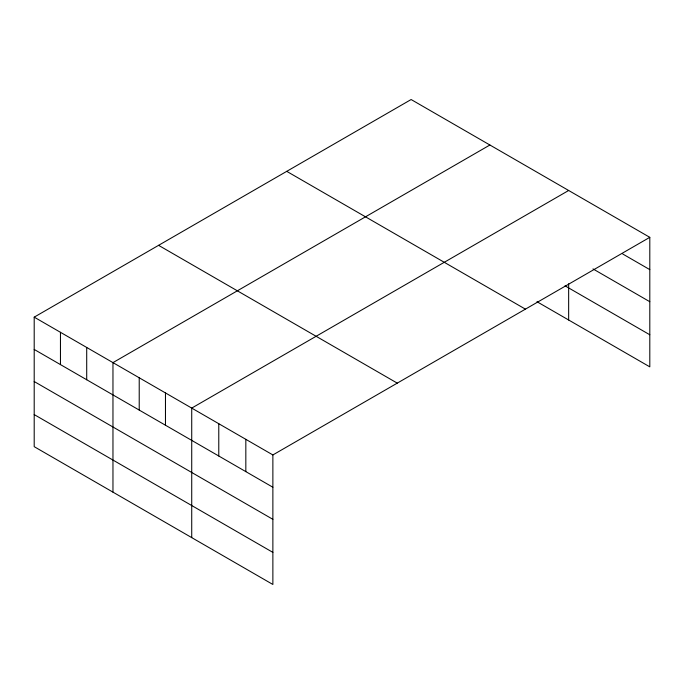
<?xml version="1.0" encoding="UTF-8"?>
<svg xmlns="http://www.w3.org/2000/svg" width="684" height="684" viewBox="0 0 684 684"><rect width="100%" height="100%" fill="white"/><g stroke="black" fill="none" stroke-linecap="round" stroke-linejoin="round"><path stroke-width="1.03" d="M34.2 317.145L272.873 454.946L272.873 584.469L34.2 446.669L34.2 317.145L411.127 99.531L649.8 237.331L649.8 366.855L536.966 301.704M489.889 145.008L112.963 362.623L112.963 492.138M568.652 190.485L191.725 408.1L191.725 537.615M272.873 454.946L649.8 237.331M622.748 254.003L649.8 269.624M592.994 268.915L649.8 301.712M565.027 285.827L649.8 334.767M286.741 171.351L525.415 309.142M158.585 245.334L397.259 383.134M34.2 349.438L272.873 487.239M34.2 381.527L272.873 519.327M34.2 414.581L272.873 552.381M568.652 283.783L568.652 320.001M245.83 439.333L245.83 471.618M218.777 423.712L218.777 456.006M165.468 392.941L165.468 425.226M139.22 377.782L139.22 410.075M86.706 347.463L86.706 379.757M60.457 332.304L60.457 364.598"/></g></svg>
